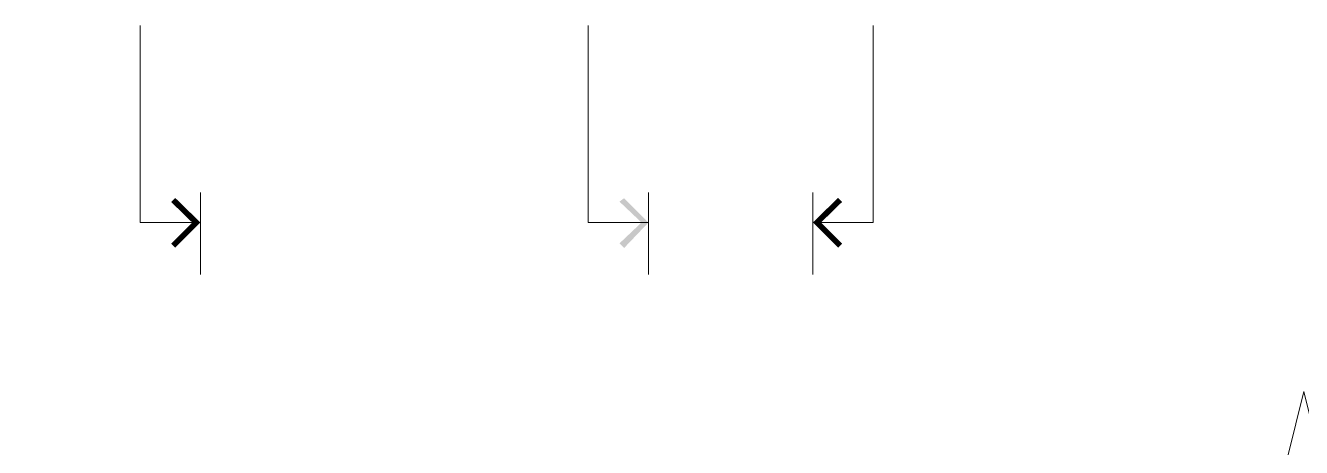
# Model space of a CAD drawing. Header units: millimetres. Extents: x -356862 to 418287, y 0 to 839748.
# Drawn here: x 22.08 to 23.916, y 19.903 to 20.51 of the extents above; entities that cross this region are included whole.
import ezdxf

# ---------------------------------------------------------------- set-up
doc = ezdxf.new("R2010")
doc.units = ezdxf.units.MM
doc.layers.add('PDF _Геометрия', color=7, linetype='Continuous', true_color=0xbababa)
doc.layers.add('PDF _Сплошная заливка', color=7, linetype='Continuous', true_color=0xf50000)

msp = doc.modelspace()

# ---------------------------------------------------------------- linework, layer by layer
at = {"layer": 'PDF _Геометрия', "color": 112, "lineweight": 5, "true_color": 0x00b85c}
for points in [[(22.33155144585503, 20.2266370985243), (22.24488830566406, 20.2266370985243), (22.24488830566406, 20.50995890299479)], [(22.97652520073784, 20.2266370985243), (22.88986206054687, 20.2266370985243), (22.88986206054687, 20.50995890299479)], [(23.21318223741319, 20.2266370985243), (23.29984537760416, 20.2266370985243), (23.29984537760416, 20.50995890299479)], [(22.33155144585503, 20.15164015028212), (22.33155144585503, 20.26996866861979)], [(22.97652520073784, 20.15164015028212), (22.97652520073784, 20.26996866861979)], [(23.21318223741319, 20.15164015028212), (23.21318223741319, 20.26996866861979)]]:
    msp.add_lwpolyline(points, dxfattribs=at)
at = {"layer": 'PDF _Геометрия', "color": 112, "lineweight": 0, "true_color": 0x00b85c}
for points, const_width in [([(22.29238637288411, 20.25913577609592), (22.32571834988064, 20.2266370985243), (22.29238637288411, 20.19330512152778)], 0.008249243437611476), ([(23.25234731038411, 20.25913577609592), (23.21901533338758, 20.2266370985243), (23.25234731038411, 20.19330512152778)], 0.008249243437611534)]:
    msp.add_lwpolyline(points, dxfattribs=dict(at, const_width=const_width))
at = {"layer": 'PDF _Геометрия', "color": 7, "lineweight": 5}
msp.add_lwpolyline([(21.84823777940538, 19.86998494466145), (21.91656833224826, 19.86998494466145), (23.83482360839843, 19.86998494466145), (23.86315578884548, 19.75498962402343), (23.91982014973958, 19.98331366644965), (23.94815233018663, 19.86998494466145), (25.8664076063368, 19.86998494466145), (25.93473815917968, 19.86998494466145)], dxfattribs=at)
at = {"layer": 'PDF _Сплошная заливка', "color": 112, "true_color": 0x00b85c, "transparency": 33554559}
for points in [[(22.94152662489149, 20.26163567437066), (22.93486022949218, 20.25663587782118), (22.97652520073784, 20.2266370985243)], [(22.93486022949218, 20.25663587782118), (22.97652520073784, 20.2266370985243), (22.96652560763889, 20.2266370985243)], [(22.96652560763889, 20.2266370985243), (22.94152662489149, 20.18997192382812), (22.93486022949218, 20.19663831922743)], [(22.97652520073784, 20.2266370985243), (22.96652560763889, 20.2266370985243), (22.94152662489149, 20.18997192382812)]]:
    msp.add_solid(points, dxfattribs=at)

doc.saveas('drawing.dxf')
